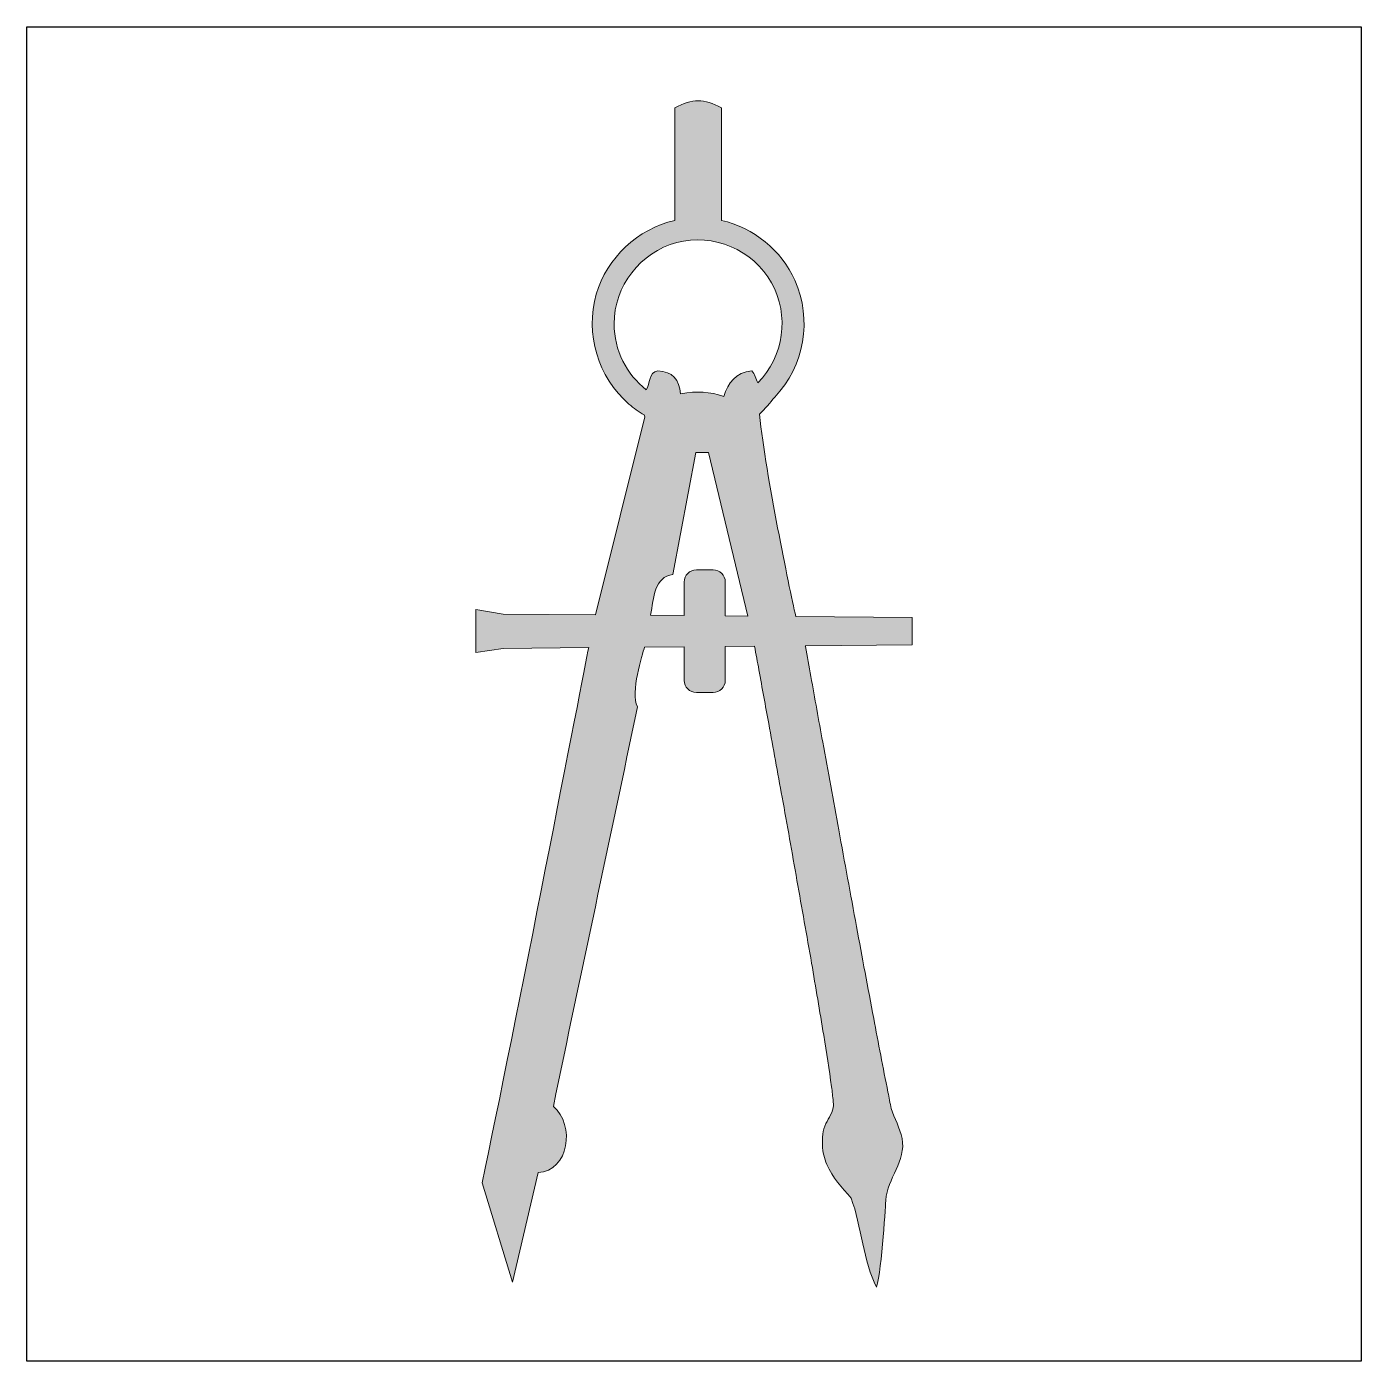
# Model space of a CAD drawing. Header units: inches. Extents: x 0 to 114, y 0 to 114.
import ezdxf

# ---------------------------------------------------------------- set-up
doc = ezdxf.new("R2010")
doc.units = ezdxf.units.IN
doc.header["$MEASUREMENT"] = 0
doc.layers.add('Image Background', color=7, linetype='Continuous')
doc.layers.add('Layer 1', color=7, linetype='Continuous')
picture_1 = doc.add_image_def('image1.png', size_in_pixel=(1350, 1350))

msp = doc.modelspace()

# ---------------------------------------------------------------- hatches: boundary and pattern name
at = {"layer": 'Layer 1', "true_color": 0x8bc53f}
h = msp.add_hatch(color=83, dxfattribs=at)
h.dxf.hatch_style = 2
edge = h.paths.add_edge_path()
edge.add_spline(control_points=[(75.83, 63.71), (75.83, 63.71), (65.86, 63.79), (65.86, 63.79), (65.28, 66.47), (63.35, 75.59), (62.76, 81.11), (63.24, 81.59), (63.67, 82.08), (64.06, 82.57), (66.59, 85.21), (67.3, 89.24), (65.79, 92.58), (64.63, 95.15), (62.26, 97.09), (59.5, 97.71), (59.5, 100.93), (59.5, 104.14), (59.5, 107.35), (58, 108.15), (57.01, 108.15), (55.51, 107.35), (55.51, 104.14), (55.51, 100.93), (55.51, 97.71), (52.32, 96.99), (49.7, 94.52), (48.78, 91.39), (47.8, 88), (48.92, 84.28), (51.58, 81.98), (51.98, 81.63), (52.42, 81.32), (52.87, 81.05), (52.9, 81), (52.93, 80.95), (52.95, 80.9), (52.95, 80.9), (48.71, 63.94), (48.71, 63.94), (48.71, 63.94), (40.8, 64), (40.8, 64), (40.8, 64), (38.47, 64.38), (38.47, 64.38), (38.47, 64.38), (38.47, 60.69), (38.47, 60.69), (38.47, 60.69), (40.8, 61.06), (40.8, 61.06), (40.8, 61.06), (48.13, 61.13), (48.13, 61.13), (47.67, 58.75), (41.73, 28.12), (39, 15.29), (39, 15.29), (41.62, 6.79), (41.62, 6.79), (41.62, 6.79), (43.8, 16.16), (43.8, 16.16), (46.45, 16.3), (46.99, 20.23), (45.11, 21.83), (47.46, 33.27), (49.94, 44.6), (52.3, 56.05), (51.69, 57.28), (52.71, 60.53), (52.92, 61.17), (52.92, 61.17), (56.31, 61.19), (56.31, 61.19), (56.31, 61.19), (56.31, 58.32), (56.31, 58.32), (56.31, 57.74), (56.78, 57.28), (57.36, 57.28), (57.36, 57.28), (58.78, 57.28), (58.78, 57.28), (59.36, 57.28), (59.83, 57.74), (59.83, 58.32), (59.83, 58.32), (59.83, 61.22), (59.83, 61.22), (59.83, 61.22), (62.33, 61.25), (62.33, 61.25), (62.46, 60.57), (62.58, 59.89), (62.71, 59.21), (62.99, 57.68), (63.27, 56.14), (63.55, 54.61), (63.94, 52.51), (64.32, 50.41), (64.7, 48.31), (65.13, 45.94), (65.55, 43.56), (65.97, 41.19), (66.39, 38.83), (66.81, 36.46), (67.22, 34.1), (67.57, 32.04), (67.92, 29.99), (68.26, 27.92), (68.5, 26.46), (68.73, 24.99), (68.93, 23.52), (68.98, 23.1), (69.04, 22.68), (69.07, 22.26), (69.08, 22.14), (69.09, 22.03), (69.09, 21.91), (69.08, 21.35), (68.68, 20.85), (68.45, 20.36), (68.17, 19.78), (68.12, 19.12), (68.15, 18.48), (68.18, 17.92), (68.31, 17.37), (68.53, 16.85), (69, 15.76), (69.83, 14.86), (70.61, 13.98), (71.49, 11.59), (71.66, 8.5), (72.79, 6.35), (73.23, 7.89), (73.58, 13.8), (73.58, 13.8), (73.68, 15.67), (75.35, 17.15), (74.97, 19.09), (74.79, 19.99), (74.3, 20.78), (74.05, 21.66), (73.93, 22.11), (73.85, 22.59), (73.76, 23.05), (73.34, 25.15), (72.94, 27.26), (72.54, 29.37), (72.04, 31.99), (71.55, 34.62), (71.07, 37.24), (70.56, 40), (70.05, 42.76), (69.55, 45.51), (69.09, 48.02), (68.63, 50.53), (68.17, 53.03), (67.83, 54.91), (67.5, 56.78), (67.16, 58.65), (67, 59.51), (66.85, 60.37), (66.69, 61.23), (66.69, 61.24), (66.69, 61.26), (66.68, 61.28), (66.68, 61.28), (66.7, 61.28), (66.7, 61.28), (66.7, 61.28), (75.83, 61.36), (75.83, 61.36), (75.83, 61.36), (75.83, 63.71), (75.83, 63.71)], knot_values=[0, 0, 0, 0, 1, 1, 1, 2, 2, 2, 3, 3, 3, 4, 4, 4, 5, 5, 5, 6, 6, 6, 7, 7, 7, 8, 8, 8, 9, 9, 9, 10, 10, 10, 11, 11, 11, 12, 12, 12, 13, 13, 13, 14, 14, 14, 15, 15, 15, 16, 16, 16, 17, 17, 17, 18, 18, 18, 19, 19, 19, 20, 20, 20, 21, 21, 21, 22, 22, 22, 23, 23, 23, 24, 24, 24, 25, 25, 25, 26, 26, 26, 27, 27, 27, 28, 28, 28, 29, 29, 29, 30, 30, 30, 31, 31, 31, 32, 32, 32, 33, 33, 33, 34, 34, 34, 35, 35, 35, 36, 36, 36, 37, 37, 37, 38, 38, 38, 39, 39, 39, 40, 40, 40, 41, 41, 41, 42, 42, 42, 43, 43, 43, 44, 44, 44, 45, 45, 45, 46, 46, 46, 47, 47, 47, 48, 48, 48, 49, 49, 49, 50, 50, 50, 51, 51, 51, 52, 52, 52, 53, 53, 53, 54, 54, 54, 55, 55, 55, 56, 56, 56, 57, 57, 57, 58, 58, 58, 59, 59, 59, 59], degree=3, periodic=1)
edge = h.paths.add_edge_path()
edge.add_spline(control_points=[(55.67, 95.81), (58.82, 96.64), (62.21, 95.19), (63.8, 92.35), (65.34, 89.58), (64.84, 86.04), (62.62, 83.79), (62.44, 84.13), (62.37, 84.57), (62.11, 84.82), (60.7, 84.7), (60.08, 83.79), (59.71, 82.64), (58.46, 83.02), (57.46, 83.14), (56, 82.86), (55.89, 84.05), (55.32, 84.79), (54.04, 84.82), (53.25, 84.75), (53.42, 83.71), (53.06, 83.2), (51.39, 84.52), (50.31, 86.56), (50.31, 88.85), (50.31, 92.08), (52.55, 94.99), (55.67, 95.81)], knot_values=[0, 0, 0, 0, 1, 1, 1, 2, 2, 2, 3, 3, 3, 4, 4, 4, 5, 5, 5, 6, 6, 6, 7, 7, 7, 8, 8, 8, 9, 9, 9, 9], degree=3, periodic=1)
edge = h.paths.add_edge_path()
edge.add_spline(control_points=[(59.83, 66.74), (59.83, 67.32), (59.36, 67.79), (58.78, 67.79), (58.78, 67.79), (57.36, 67.79), (57.36, 67.79), (56.78, 67.79), (56.31, 67.32), (56.31, 66.74), (56.31, 66.74), (56.31, 63.87), (56.31, 63.87), (56.31, 63.87), (53.43, 63.9), (53.43, 63.9), (53.71, 65.42), (53.74, 67.19), (55.35, 67.38), (55.35, 67.38), (57.31, 77.84), (57.31, 77.84), (57.31, 77.84), (58.4, 77.84), (58.4, 77.84), (58.4, 77.84), (61.75, 63.83), (61.75, 63.83), (61.75, 63.83), (59.83, 63.84), (59.83, 63.84), (59.83, 63.84), (59.83, 66.74), (59.83, 66.74)], knot_values=[0, 0, 0, 0, 1, 1, 1, 2, 2, 2, 3, 3, 3, 4, 4, 4, 5, 5, 5, 6, 6, 6, 7, 7, 7, 8, 8, 8, 9, 9, 9, 10, 10, 10, 11, 11, 11, 11], degree=3, periodic=1)

# ---------------------------------------------------------------- linework, layer by layer
at = {"layer": 'Layer 1', "lineweight": 0}
for points, knots in [([(75.83, 63.71), (75.83, 63.71), (65.86, 63.79), (65.86, 63.79), (65.28, 66.47), (63.35, 75.59), (62.76, 81.11), (63.24, 81.59), (63.67, 82.08), (64.06, 82.57), (66.59, 85.21), (67.3, 89.24), (65.79, 92.58), (64.63, 95.15), (62.26, 97.09), (59.5, 97.71), (59.5, 100.93), (59.5, 104.14), (59.5, 107.35), (58, 108.15), (57.01, 108.15), (55.51, 107.35), (55.51, 104.14), (55.51, 100.93), (55.51, 97.71), (52.32, 96.99), (49.7, 94.52), (48.78, 91.39), (47.8, 88), (48.92, 84.28), (51.58, 81.98), (51.98, 81.63), (52.42, 81.32), (52.87, 81.05), (52.9, 81), (52.93, 80.95), (52.95, 80.9), (52.95, 80.9), (48.71, 63.94), (48.71, 63.94), (48.71, 63.94), (40.8, 64), (40.8, 64), (40.8, 64), (38.47, 64.38), (38.47, 64.38), (38.47, 64.38), (38.47, 60.69), (38.47, 60.69), (38.47, 60.69), (40.8, 61.06), (40.8, 61.06), (40.8, 61.06), (48.13, 61.13), (48.13, 61.13), (47.67, 58.75), (41.73, 28.12), (39, 15.29), (39, 15.29), (41.62, 6.79), (41.62, 6.79), (41.62, 6.79), (43.8, 16.16), (43.8, 16.16), (46.45, 16.3), (46.99, 20.23), (45.11, 21.83), (47.46, 33.27), (49.94, 44.6), (52.3, 56.05), (51.69, 57.28), (52.71, 60.53), (52.92, 61.17), (52.92, 61.17), (56.31, 61.19), (56.31, 61.19), (56.31, 61.19), (56.31, 58.32), (56.31, 58.32), (56.31, 57.74), (56.78, 57.28), (57.36, 57.28), (57.36, 57.28), (58.78, 57.28), (58.78, 57.28), (59.36, 57.28), (59.83, 57.74), (59.83, 58.32), (59.83, 58.32), (59.83, 61.22), (59.83, 61.22), (59.83, 61.22), (62.33, 61.25), (62.33, 61.25), (62.46, 60.57), (62.58, 59.89), (62.71, 59.21), (62.99, 57.68), (63.27, 56.14), (63.55, 54.61), (63.94, 52.51), (64.32, 50.41), (64.7, 48.31), (65.13, 45.94), (65.55, 43.56), (65.97, 41.19), (66.39, 38.83), (66.81, 36.46), (67.22, 34.1), (67.57, 32.04), (67.92, 29.99), (68.26, 27.92), (68.5, 26.46), (68.73, 24.99), (68.93, 23.52), (68.98, 23.1), (69.04, 22.68), (69.07, 22.26), (69.08, 22.14), (69.09, 22.03), (69.09, 21.91), (69.08, 21.35), (68.68, 20.85), (68.45, 20.36), (68.17, 19.78), (68.12, 19.12), (68.15, 18.48), (68.18, 17.92), (68.31, 17.37), (68.53, 16.85), (69, 15.76), (69.83, 14.86), (70.61, 13.98), (71.49, 11.59), (71.66, 8.5), (72.79, 6.35), (73.23, 7.89), (73.58, 13.8), (73.58, 13.8), (73.68, 15.67), (75.35, 17.15), (74.97, 19.09), (74.79, 19.99), (74.3, 20.78), (74.05, 21.66), (73.93, 22.11), (73.85, 22.59), (73.76, 23.05), (73.34, 25.15), (72.94, 27.26), (72.54, 29.37), (72.04, 31.99), (71.55, 34.62), (71.07, 37.24), (70.56, 40), (70.05, 42.76), (69.55, 45.51), (69.09, 48.02), (68.63, 50.53), (68.17, 53.03), (67.83, 54.91), (67.5, 56.78), (67.16, 58.65), (67, 59.51), (66.85, 60.37), (66.69, 61.23), (66.69, 61.24), (66.69, 61.26), (66.68, 61.28), (66.68, 61.28), (66.7, 61.28), (66.7, 61.28), (66.7, 61.28), (75.83, 61.36), (75.83, 61.36), (75.83, 61.36), (75.83, 63.71), (75.83, 63.71)], [0, 0, 0, 0, 1, 1, 1, 2, 2, 2, 3, 3, 3, 4, 4, 4, 5, 5, 5, 6, 6, 6, 7, 7, 7, 8, 8, 8, 9, 9, 9, 10, 10, 10, 11, 11, 11, 12, 12, 12, 13, 13, 13, 14, 14, 14, 15, 15, 15, 16, 16, 16, 17, 17, 17, 18, 18, 18, 19, 19, 19, 20, 20, 20, 21, 21, 21, 22, 22, 22, 23, 23, 23, 24, 24, 24, 25, 25, 25, 26, 26, 26, 27, 27, 27, 28, 28, 28, 29, 29, 29, 30, 30, 30, 31, 31, 31, 32, 32, 32, 33, 33, 33, 34, 34, 34, 35, 35, 35, 36, 36, 36, 37, 37, 37, 38, 38, 38, 39, 39, 39, 40, 40, 40, 41, 41, 41, 42, 42, 42, 43, 43, 43, 44, 44, 44, 45, 45, 45, 46, 46, 46, 47, 47, 47, 48, 48, 48, 49, 49, 49, 50, 50, 50, 51, 51, 51, 52, 52, 52, 53, 53, 53, 54, 54, 54, 55, 55, 55, 56, 56, 56, 57, 57, 57, 58, 58, 58, 59, 59, 59, 59]), ([(55.67, 95.81), (58.82, 96.64), (62.21, 95.19), (63.8, 92.35), (65.34, 89.58), (64.84, 86.04), (62.62, 83.79), (62.44, 84.13), (62.37, 84.57), (62.11, 84.82), (60.7, 84.7), (60.08, 83.79), (59.71, 82.64), (58.46, 83.02), (57.46, 83.14), (56, 82.86), (55.89, 84.05), (55.32, 84.79), (54.04, 84.82), (53.25, 84.75), (53.42, 83.71), (53.06, 83.2), (51.39, 84.52), (50.31, 86.56), (50.31, 88.85), (50.31, 92.08), (52.55, 94.99), (55.67, 95.81)], [0, 0, 0, 0, 1, 1, 1, 2, 2, 2, 3, 3, 3, 4, 4, 4, 5, 5, 5, 6, 6, 6, 7, 7, 7, 8, 8, 8, 9, 9, 9, 9]), ([(59.83, 66.74), (59.83, 67.32), (59.36, 67.79), (58.78, 67.79), (58.78, 67.79), (57.36, 67.79), (57.36, 67.79), (56.78, 67.79), (56.31, 67.32), (56.31, 66.74), (56.31, 66.74), (56.31, 63.87), (56.31, 63.87), (56.31, 63.87), (53.43, 63.9), (53.43, 63.9), (53.71, 65.42), (53.74, 67.19), (55.35, 67.38), (55.35, 67.38), (57.31, 77.84), (57.31, 77.84), (57.31, 77.84), (58.4, 77.84), (58.4, 77.84), (58.4, 77.84), (61.75, 63.83), (61.75, 63.83), (61.75, 63.83), (59.83, 63.84), (59.83, 63.84), (59.83, 63.84), (59.83, 66.74), (59.83, 66.74)], [0, 0, 0, 0, 1, 1, 1, 2, 2, 2, 3, 3, 3, 4, 4, 4, 5, 5, 5, 6, 6, 6, 7, 7, 7, 8, 8, 8, 9, 9, 9, 10, 10, 10, 11, 11, 11, 11])]:
    msp.add_open_spline(points, degree=3, knots=knots, dxfattribs=at)

# ---------------------------------------------------------------- pictures from other files: only their frames are drawn
at = {"layer": 'Image Background'}
image = msp.add_image(picture_1, insert=(0, 0), size_in_units=(114.3, 114.3), dxfattribs=at)

doc.saveas('drawing.dxf')
